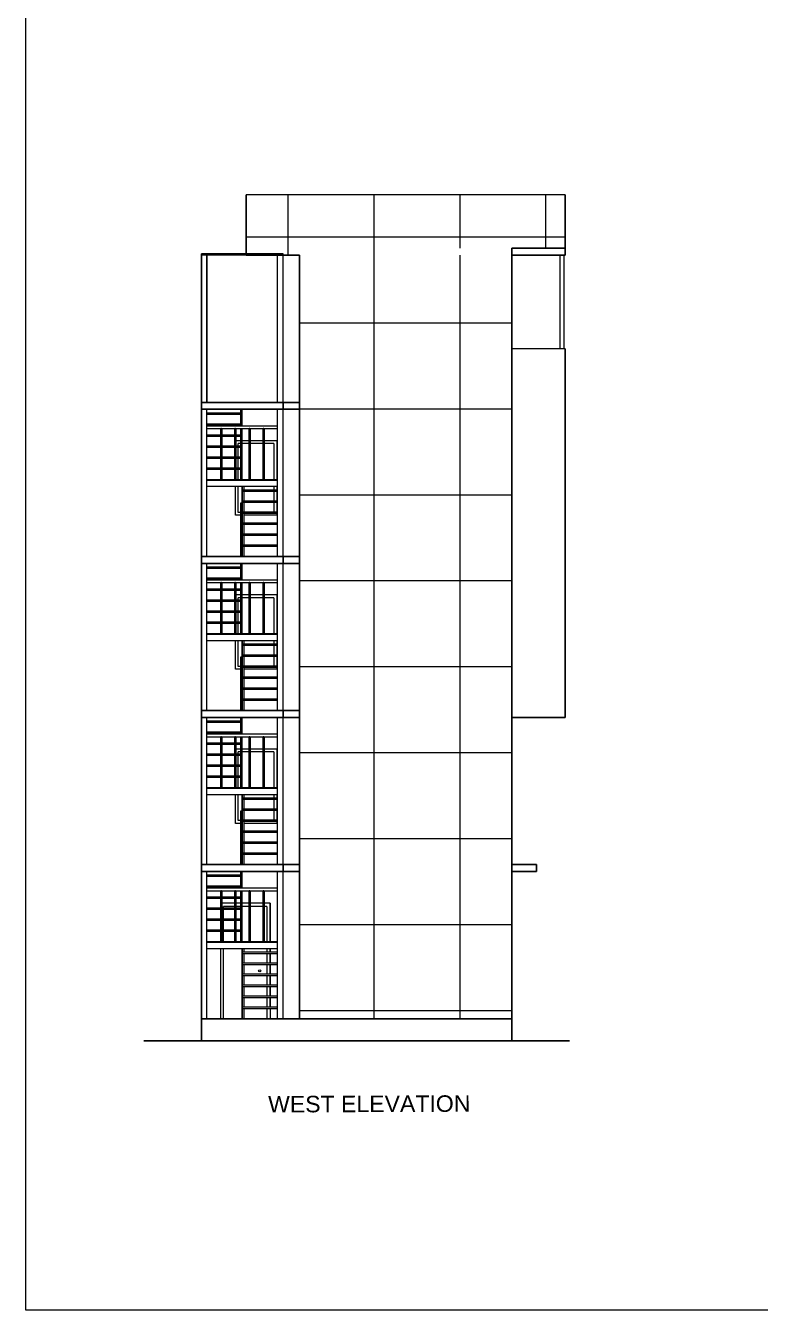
# Model space of a CAD drawing. Header units: inches. Extents: x 151827 to 158466, y -33102 to -26532.
# Drawn here: x 155381 to 155915, y -28687 to -27753 of the extents above; entities that cross this region are included whole.
import ezdxf

# ---------------------------------------------------------------- set-up
doc = ezdxf.new("R2010")
doc.units = ezdxf.units.IN
doc.header["$LTSCALE"] = 5
doc.header["$MEASUREMENT"] = 0
for name, color, linetype, lineweight in [('A-WALL', 7, 'Continuous', 9), ('DOOR', 62, 'Continuous', 0), ('ele1', 21, 'Continuous', 20), ('Railing', 43, 'Continuous', 18), ('win', 5, 'Continuous', 18)]:
    doc.layers.add(name, color=color, linetype=linetype, lineweight=lineweight)
doc.layers.add('column', color=4, linetype='Continuous')
doc.layers.add('WALL', color=7, linetype='Continuous')
doc.styles.add('DIMTEXT', font='arial.ttf', dxfattribs={"height": 8})

msp = doc.modelspace()

# ---------------------------------------------------------------- hatches: boundary and pattern name
at = {"layer": 'A-WALL', "ltscale": 5}
h = msp.add_hatch(dxfattribs=at)
h.set_pattern_fill('ANSI37', color=256, scale=500, angle=45)
h.set_pattern_definition([(90, (-19053.13, -281.74), (-62.5, 0), []), (180, (-19053.13, -281.74), (-4e-15, -62.5), [])])
h.paths.add_polyline_path([(155734.5, -27988.11), (155734.5, -27920.11), (155684.97, -27920.11), (155684.97, -27915.11), (155773.5, -27915.11), (155773.5, -27876.11), (155664.5, -27876.11), (155541.22, -27876.11), (155541.22, -27919.11), (155568.22, -27919.11), (155580.22, -27920.11), (155580.22, -27988.11), (155580.22, -28475.11), (155734.5, -28475.11)])

# ---------------------------------------------------------------- linework, layer by layer
for p, q in [((155568.22, -27919.11, -72.71), (155508.84, -27919.11, -72.71)), ((155541.22, -27920.11, -72.71), (155508.84, -27920.11, -72.71)), ((155564.22, -28027.11, -72.71), (155564.22, -27920.11, -72.71)), ((155568.22, -28027.11, -72.71), (155568.22, -27919.11, -72.71)), ((155769.75, -27988.11, -72.71), (155769.75, -27920.11, -72.71)), ((155772.75, -27988.11, -72.71), (155772.75, -27920.11, -72.71)), ((155512.84, -28139.11, -72.71), (155512.84, -28032.11, -72.71)), ((155537.53, -28044.11, -72.71), (155537.53, -28032.11, -72.71)), ((155538.53, -28044.11, -72.71), (155538.53, -28032.11, -72.71)), ((155564.22, -28139.11, -72.71), (155564.22, -28032.11, -72.71)), ((155568.22, -28139.11, -72.71), (155568.22, -28032.11, -72.71)), ((155512.84, -28034.61, -72.71), (155537.53, -28034.61, -72.71)), ((155512.84, -28035.61, -72.71), (155537.53, -28035.61, -72.71)), ((155512.84, -28042.61, -72.71), (155537.53, -28042.61, -72.71)), ((155512.84, -28043.61, -72.71), (155537.53, -28043.61, -72.71)), ((155512.84, -28044.11, -72.71), (155564.22, -28044.11, -72.71)), ((155512.84, -28046.11, -72.71), (155564.22, -28046.11, -72.71)), ((155512.84, -28050.61, -72.71), (155522.61, -28050.61, -72.71)), ((155512.84, -28051.61, -72.71), (155522.61, -28051.61, -72.71)), ((155522.61, -28046.11, -72.71), (155522.61, -28083.11, -72.71)), ((155523.61, -28046.11, -72.71), (155523.61, -28083.11, -72.71)), ((155523.61, -28050.61, -72.71), (155532.89, -28050.61, -72.71)), ((155523.61, -28051.61, -72.71), (155532.89, -28051.61, -72.71)), ((155532.89, -28046.11, -72.71), (155532.89, -28083.11, -72.71)), ((155533.89, -28046.11, -72.71), (155533.89, -28083.11, -72.71)), ((155533.89, -28050.61, -72.71), (155537.53, -28050.61, -72.71)), ((155533.89, -28051.61, -72.71), (155537.53, -28051.61, -72.71)), ((155537.53, -28083.11, -72.71), (155537.53, -28046.11, -72.71)), ((155538.53, -28083.11, -72.71), (155538.53, -28046.11, -72.71)), ((155543.17, -28046.11, -72.71), (155543.17, -28083.11, -72.71)), ((155544.17, -28046.11, -72.71), (155544.17, -28083.11, -72.71)), ((155553.44, -28046.11, -72.71), (155553.44, -28083.11, -72.71)), ((155554.44, -28046.11, -72.71), (155554.44, -28083.11, -72.71)), ((155512.84, -28058.61, -72.71), (155522.61, -28058.61, -72.71)), ((155512.84, -28059.61, -72.71), (155522.61, -28059.61, -72.71)), ((155523.61, -28058.61, -72.71), (155532.89, -28058.61, -72.71)), ((155523.61, -28059.61, -72.71), (155532.89, -28059.61, -72.71)), ((155533.89, -28058.61, -72.71), (155537.53, -28058.61, -72.71)), ((155533.89, -28059.61, -72.71), (155537.53, -28059.61, -72.71)), ((155512.84, -28066.61, -72.71), (155522.61, -28066.61, -72.71)), ((155512.84, -28067.61, -72.71), (155522.61, -28067.61, -72.71)), ((155523.61, -28066.61, -72.71), (155532.89, -28066.61, -72.71)), ((155523.61, -28067.61, -72.71), (155532.89, -28067.61, -72.71)), ((155533.89, -28066.61, -72.71), (155537.53, -28066.61, -72.71)), ((155533.89, -28067.61, -72.71), (155537.53, -28067.61, -72.71)), ((155512.84, -28074.61, -72.71), (155522.61, -28074.61, -72.71)), ((155512.84, -28075.61, -72.71), (155522.61, -28075.61, -72.71)), ((155523.61, -28074.61, -72.71), (155532.89, -28074.61, -72.71)), ((155523.61, -28075.61, -72.71), (155532.89, -28075.61, -72.71)), ((155533.89, -28074.61, -72.71), (155537.53, -28074.61, -72.71)), ((155533.89, -28075.61, -72.71), (155537.53, -28075.61, -72.71)), ((155512.84, -28083.11, -72.71), (155538.53, -28083.11, -72.71)), ((155512.84, -28083.61, -72.71), (155538.53, -28083.61, -72.71)), ((155512.84, -28088.11, -72.71), (155538.53, -28088.11, -72.71)), ((155538.53, -28083.11, -72.71), (155564.22, -28083.11, -72.71)), ((155538.53, -28083.61, -72.71), (155564.22, -28083.61, -72.71)), ((155538.53, -28088.11, -72.71), (155538.53, -28139.11, -72.71)), ((155538.53, -28139.11, -72.71), (155538.53, -28088.11, -72.71)), ((155538.53, -28088.11, -72.71), (155564.22, -28088.11, -72.71)), ((155539.53, -28088.11, -72.71), (155539.53, -28090.61, -72.71)), ((155538.53, -28090.61, -72.71), (155564.22, -28090.61, -72.71)), ((155538.53, -28091.61, -72.71), (155564.22, -28091.61, -72.71)), ((155538.53, -28098.61, -72.71), (155564.22, -28098.61, -72.71)), ((155539.53, -28091.61, -72.71), (155539.53, -28098.61, -72.71)), ((155539.53, -28091.61, -72.71), (155539.53, -28098.61, -72.71)), ((155537.53, -28139.11, -72.71), (155537.53, -28100.11, -72.71)), ((155537.53, -28100.11, -72.71), (155538.53, -28100.11, -72.71)), ((155538.53, -28099.61, -72.71), (155564.22, -28099.61, -72.71)), ((155538.53, -28106.61, -72.71), (155564.22, -28106.61, -72.71)), ((155538.53, -28107.61, -72.71), (155564.22, -28107.61, -72.71)), ((155539.53, -28099.61, -72.71), (155539.53, -28106.61, -72.71)), ((155539.53, -28099.61, -72.71), (155539.53, -28106.61, -72.71)), ((155539.53, -28107.61, -72.71), (155539.53, -28114.61, -72.71)), ((155539.53, -28107.61, -72.71), (155539.53, -28114.61, -72.71)), ((155538.53, -28114.61, -72.71), (155564.22, -28114.61, -72.71)), ((155538.53, -28115.61, -72.71), (155564.22, -28115.61, -72.71)), ((155539.53, -28115.61, -72.71), (155539.53, -28122.61, -72.71)), ((155539.53, -28115.61, -72.71), (155539.53, -28122.61, -72.71)), ((155538.53, -28122.61, -72.71), (155564.22, -28122.61, -72.71)), ((155538.53, -28123.61, -72.71), (155564.22, -28123.61, -72.71)), ((155539.53, -28123.61, -72.71), (155539.53, -28130.61, -72.71)), ((155539.53, -28123.61, -72.71), (155539.53, -28130.61, -72.71)), ((155538.53, -28130.61, -72.71), (155564.22, -28130.61, -72.71)), ((155538.53, -28131.61, -72.71), (155564.22, -28131.61, -72.71)), ((155539.53, -28131.61, -72.71), (155539.53, -28139.11, -72.71)), ((155539.53, -28131.61, -72.71), (155539.53, -28139.11, -72.71)), ((155512.84, -28251.11, -72.71), (155512.84, -28144.11, -72.71)), ((155537.53, -28156.11, -72.71), (155537.53, -28144.11, -72.71)), ((155538.53, -28156.11, -72.71), (155538.53, -28144.11, -72.71)), ((155564.22, -28251.11, -72.71), (155564.22, -28144.11, -72.71)), ((155568.22, -28251.11, -72.71), (155568.22, -28144.11, -72.71)), ((155512.84, -28146.61, -72.71), (155537.53, -28146.61, -72.71)), ((155512.84, -28147.61, -72.71), (155537.53, -28147.61, -72.71)), ((155512.84, -28154.61, -72.71), (155537.53, -28154.61, -72.71)), ((155512.84, -28155.61, -72.71), (155537.53, -28155.61, -72.71)), ((155512.84, -28156.11, -72.71), (155564.22, -28156.11, -72.71)), ((155512.84, -28158.11, -72.71), (155564.22, -28158.11, -72.71)), ((155512.84, -28162.61, -72.71), (155522.61, -28162.61, -72.71)), ((155512.84, -28163.61, -72.71), (155522.61, -28163.61, -72.71)), ((155522.61, -28158.11, -72.71), (155522.61, -28195.11, -72.71)), ((155523.61, -28158.11, -72.71), (155523.61, -28195.11, -72.71)), ((155523.61, -28162.61, -72.71), (155532.89, -28162.61, -72.71)), ((155523.61, -28163.61, -72.71), (155532.89, -28163.61, -72.71)), ((155532.89, -28158.11, -72.71), (155532.89, -28195.11, -72.71)), ((155533.89, -28158.11, -72.71), (155533.89, -28195.11, -72.71)), ((155533.89, -28162.61, -72.71), (155537.53, -28162.61, -72.71)), ((155533.89, -28163.61, -72.71), (155537.53, -28163.61, -72.71)), ((155537.53, -28195.11, -72.71), (155537.53, -28158.11, -72.71)), ((155538.53, -28195.11, -72.71), (155538.53, -28158.11, -72.71)), ((155543.17, -28158.11, -72.71), (155543.17, -28195.11, -72.71)), ((155544.17, -28158.11, -72.71), (155544.17, -28195.11, -72.71)), ((155553.44, -28158.11, -72.71), (155553.44, -28195.11, -72.71)), ((155554.44, -28158.11, -72.71), (155554.44, -28195.11, -72.71)), ((155512.84, -28170.61, -72.71), (155522.61, -28170.61, -72.71)), ((155512.84, -28171.61, -72.71), (155522.61, -28171.61, -72.71)), ((155523.61, -28170.61, -72.71), (155532.89, -28170.61, -72.71)), ((155523.61, -28171.61, -72.71), (155532.89, -28171.61, -72.71)), ((155533.89, -28170.61, -72.71), (155537.53, -28170.61, -72.71)), ((155533.89, -28171.61, -72.71), (155537.53, -28171.61, -72.71)), ((155512.84, -28178.61, -72.71), (155522.61, -28178.61, -72.71)), ((155512.84, -28179.61, -72.71), (155522.61, -28179.61, -72.71)), ((155523.61, -28178.61, -72.71), (155532.89, -28178.61, -72.71)), ((155523.61, -28179.61, -72.71), (155532.89, -28179.61, -72.71)), ((155533.89, -28178.61, -72.71), (155537.53, -28178.61, -72.71)), ((155533.89, -28179.61, -72.71), (155537.53, -28179.61, -72.71)), ((155512.84, -28186.61, -72.71), (155522.61, -28186.61, -72.71)), ((155512.84, -28187.61, -72.71), (155522.61, -28187.61, -72.71)), ((155523.61, -28186.61, -72.71), (155532.89, -28186.61, -72.71)), ((155523.61, -28187.61, -72.71), (155532.89, -28187.61, -72.71)), ((155533.89, -28186.61, -72.71), (155537.53, -28186.61, -72.71)), ((155533.89, -28187.61, -72.71), (155537.53, -28187.61, -72.71)), ((155512.84, -28195.11, -72.71), (155538.53, -28195.11, -72.71)), ((155512.84, -28195.61, -72.71), (155538.53, -28195.61, -72.71)), ((155512.84, -28200.11, -72.71), (155538.53, -28200.11, -72.71)), ((155538.53, -28195.11, -72.71), (155564.22, -28195.11, -72.71)), ((155538.53, -28195.61, -72.71), (155564.22, -28195.61, -72.71)), ((155538.53, -28200.11, -72.71), (155538.53, -28251.11, -72.71)), ((155538.53, -28251.11, -72.71), (155538.53, -28200.11, -72.71)), ((155538.53, -28200.11, -72.71), (155564.22, -28200.11, -72.71)), ((155539.53, -28200.11, -72.71), (155539.53, -28202.61, -72.71)), ((155538.53, -28202.61, -72.71), (155564.22, -28202.61, -72.71)), ((155538.53, -28203.61, -72.71), (155564.22, -28203.61, -72.71)), ((155538.53, -28210.61, -72.71), (155564.22, -28210.61, -72.71)), ((155539.53, -28203.61, -72.71), (155539.53, -28210.61, -72.71)), ((155539.53, -28203.61, -72.71), (155539.53, -28210.61, -72.71)), ((155537.53, -28251.11, -72.71), (155537.53, -28212.11, -72.71)), ((155537.53, -28212.11, -72.71), (155538.53, -28212.11, -72.71)), ((155538.53, -28211.61, -72.71), (155564.22, -28211.61, -72.71)), ((155538.53, -28218.61, -72.71), (155564.22, -28218.61, -72.71)), ((155538.53, -28219.61, -72.71), (155564.22, -28219.61, -72.71)), ((155539.53, -28211.61, -72.71), (155539.53, -28218.61, -72.71)), ((155539.53, -28211.61, -72.71), (155539.53, -28218.61, -72.71)), ((155539.53, -28219.61, -72.71), (155539.53, -28226.61, -72.71)), ((155539.53, -28219.61, -72.71), (155539.53, -28226.61, -72.71)), ((155538.53, -28226.61, -72.71), (155564.22, -28226.61, -72.71)), ((155538.53, -28227.61, -72.71), (155564.22, -28227.61, -72.71)), ((155539.53, -28227.61, -72.71), (155539.53, -28234.61, -72.71)), ((155539.53, -28227.61, -72.71), (155539.53, -28234.61, -72.71)), ((155538.53, -28234.61, -72.71), (155564.22, -28234.61, -72.71)), ((155538.53, -28235.61, -72.71), (155564.22, -28235.61, -72.71)), ((155539.53, -28235.61, -72.71), (155539.53, -28242.61, -72.71)), ((155539.53, -28235.61, -72.71), (155539.53, -28242.61, -72.71)), ((155538.53, -28242.61, -72.71), (155564.22, -28242.61, -72.71)), ((155538.53, -28243.61, -72.71), (155564.22, -28243.61, -72.71)), ((155539.53, -28243.61, -72.71), (155539.53, -28251.11, -72.71)), ((155539.53, -28243.61, -72.71), (155539.53, -28251.11, -72.71)), ((155512.84, -28363.11, -72.71), (155512.84, -28256.11, -72.71)), ((155537.53, -28268.11, -72.71), (155537.53, -28256.11, -72.71)), ((155538.53, -28268.11, -72.71), (155538.53, -28256.11, -72.71)), ((155564.22, -28363.11, -72.71), (155564.22, -28256.11, -72.71)), ((155568.22, -28363.11, -72.71), (155568.22, -28256.11, -72.71)), ((155512.84, -28258.61, -72.71), (155537.53, -28258.61, -72.71)), ((155512.84, -28259.61, -72.71), (155537.53, -28259.61, -72.71)), ((155512.84, -28266.61, -72.71), (155537.53, -28266.61, -72.71)), ((155512.84, -28267.61, -72.71), (155537.53, -28267.61, -72.71)), ((155512.84, -28268.11, -72.71), (155564.22, -28268.11, -72.71)), ((155512.84, -28270.11, -72.71), (155564.22, -28270.11, -72.71)), ((155512.84, -28274.61, -72.71), (155522.61, -28274.61, -72.71)), ((155512.84, -28275.61, -72.71), (155522.61, -28275.61, -72.71)), ((155522.61, -28270.11, -72.71), (155522.61, -28307.11, -72.71)), ((155523.61, -28270.11, -72.71), (155523.61, -28307.11, -72.71)), ((155523.61, -28274.61, -72.71), (155532.89, -28274.61, -72.71)), ((155523.61, -28275.61, -72.71), (155532.89, -28275.61, -72.71)), ((155532.89, -28270.11, -72.71), (155532.89, -28307.11, -72.71)), ((155533.89, -28270.11, -72.71), (155533.89, -28307.11, -72.71)), ((155533.89, -28274.61, -72.71), (155537.53, -28274.61, -72.71)), ((155533.89, -28275.61, -72.71), (155537.53, -28275.61, -72.71)), ((155537.53, -28307.11, -72.71), (155537.53, -28270.11, -72.71)), ((155538.53, -28307.11, -72.71), (155538.53, -28270.11, -72.71)), ((155543.17, -28270.11, -72.71), (155543.17, -28307.11, -72.71)), ((155544.17, -28270.11, -72.71), (155544.17, -28307.11, -72.71)), ((155553.44, -28270.11, -72.71), (155553.44, -28307.11, -72.71)), ((155554.44, -28270.11, -72.71), (155554.44, -28307.11, -72.71)), ((155512.84, -28282.61, -72.71), (155522.61, -28282.61, -72.71)), ((155512.84, -28283.61, -72.71), (155522.61, -28283.61, -72.71)), ((155523.61, -28282.61, -72.71), (155532.89, -28282.61, -72.71)), ((155523.61, -28283.61, -72.71), (155532.89, -28283.61, -72.71)), ((155533.89, -28282.61, -72.71), (155537.53, -28282.61, -72.71)), ((155533.89, -28283.61, -72.71), (155537.53, -28283.61, -72.71)), ((155512.84, -28290.61, -72.71), (155522.61, -28290.61, -72.71)), ((155512.84, -28291.61, -72.71), (155522.61, -28291.61, -72.71)), ((155523.61, -28290.61, -72.71), (155532.89, -28290.61, -72.71)), ((155523.61, -28291.61, -72.71), (155532.89, -28291.61, -72.71)), ((155533.89, -28290.61, -72.71), (155537.53, -28290.61, -72.71)), ((155533.89, -28291.61, -72.71), (155537.53, -28291.61, -72.71)), ((155512.84, -28298.61, -72.71), (155522.61, -28298.61, -72.71)), ((155512.84, -28299.61, -72.71), (155522.61, -28299.61, -72.71)), ((155523.61, -28298.61, -72.71), (155532.89, -28298.61, -72.71)), ((155523.61, -28299.61, -72.71), (155532.89, -28299.61, -72.71)), ((155533.89, -28298.61, -72.71), (155537.53, -28298.61, -72.71)), ((155533.89, -28299.61, -72.71), (155537.53, -28299.61, -72.71)), ((155512.84, -28307.11, -72.71), (155538.53, -28307.11, -72.71)), ((155512.84, -28307.61, -72.71), (155538.53, -28307.61, -72.71)), ((155512.84, -28312.11, -72.71), (155538.53, -28312.11, -72.71)), ((155538.53, -28307.11, -72.71), (155564.22, -28307.11, -72.71)), ((155538.53, -28307.61, -72.71), (155564.22, -28307.61, -72.71)), ((155538.53, -28312.11, -72.71), (155538.53, -28363.11, -72.71)), ((155538.53, -28363.11, -72.71), (155538.53, -28312.11, -72.71)), ((155538.53, -28312.11, -72.71), (155564.22, -28312.11, -72.71)), ((155539.53, -28312.11, -72.71), (155539.53, -28314.61, -72.71)), ((155539.53, -28312.11, -72.71), (155539.53, -28314.61, -72.71)), ((155538.53, -28314.61, -72.71), (155564.22, -28314.61, -72.71)), ((155538.53, -28315.61, -72.71), (155564.22, -28315.61, -72.71)), ((155538.53, -28322.61, -72.71), (155564.22, -28322.61, -72.71)), ((155539.53, -28315.61, -72.71), (155539.53, -28322.61, -72.71)), ((155539.53, -28315.61, -72.71), (155539.53, -28322.61, -72.71)), ((155537.53, -28363.11, -72.71), (155537.53, -28324.11, -72.71)), ((155537.53, -28324.11, -72.71), (155538.53, -28324.11, -72.71)), ((155538.53, -28323.61, -72.71), (155564.22, -28323.61, -72.71)), ((155538.53, -28330.61, -72.71), (155564.22, -28330.61, -72.71)), ((155538.53, -28331.61, -72.71), (155564.22, -28331.61, -72.71)), ((155539.53, -28323.61, -72.71), (155539.53, -28330.61, -72.71)), ((155539.53, -28323.61, -72.71), (155539.53, -28330.61, -72.71)), ((155539.53, -28331.61, -72.71), (155539.53, -28338.61, -72.71)), ((155539.53, -28331.61, -72.71), (155539.53, -28338.61, -72.71)), ((155538.53, -28338.61, -72.71), (155564.22, -28338.61, -72.71)), ((155538.53, -28339.61, -72.71), (155564.22, -28339.61, -72.71)), ((155539.53, -28339.61, -72.71), (155539.53, -28346.61, -72.71)), ((155539.53, -28339.61, -72.71), (155539.53, -28346.61, -72.71)), ((155538.53, -28346.61, -72.71), (155564.22, -28346.61, -72.71)), ((155538.53, -28347.61, -72.71), (155564.22, -28347.61, -72.71)), ((155539.53, -28347.61, -72.71), (155539.53, -28354.61, -72.71)), ((155539.53, -28347.61, -72.71), (155539.53, -28354.61, -72.71)), ((155538.53, -28354.61, -72.71), (155564.22, -28354.61, -72.71)), ((155538.53, -28355.61, -72.71), (155564.22, -28355.61, -72.71)), ((155539.53, -28355.61, -72.71), (155539.53, -28363.11, -72.71)), ((155539.53, -28355.61, -72.71), (155539.53, -28363.11, -72.71)), ((155508.84, -28475.11, -72.71), (155508.84, -28368.11, -72.71)), ((155512.84, -28475.11, -72.71), (155512.84, -28368.11, -72.71)), ((155537.53, -28380.11, -72.71), (155537.53, -28368.11, -72.71)), ((155538.53, -28380.11, -72.71), (155538.53, -28368.11, -72.71)), ((155564.22, -28475.11, -72.71), (155564.22, -28368.11, -72.71)), ((155568.22, -28475.11, -72.71), (155568.22, -28368.11, -72.71)), ((155512.84, -28370.61, -72.71), (155537.53, -28370.61, -72.71)), ((155512.84, -28371.61, -72.71), (155537.53, -28371.61, -72.71)), ((155512.84, -28378.61, -72.71), (155537.53, -28378.61, -72.71)), ((155512.84, -28379.61, -72.71), (155537.53, -28379.61, -72.71)), ((155512.84, -28380.11, -72.71), (155564.22, -28380.11, -72.71)), ((155512.84, -28382.11, -72.71), (155564.22, -28382.11, -72.71)), ((155512.84, -28386.61, -72.71), (155522.61, -28386.61, -72.71)), ((155512.84, -28387.61, -72.71), (155522.61, -28387.61, -72.71)), ((155522.61, -28382.11, -72.71), (155522.61, -28419.11, -72.71)), ((155523.61, -28382.11, -72.71), (155523.61, -28419.11, -72.71)), ((155523.61, -28386.61, -72.71), (155532.89, -28386.61, -72.71)), ((155523.61, -28387.61, -72.71), (155532.89, -28387.61, -72.71)), ((155532.89, -28382.11, -72.71), (155532.89, -28419.11, -72.71)), ((155533.89, -28382.11, -72.71), (155533.89, -28419.11, -72.71)), ((155533.89, -28386.61, -72.71), (155537.53, -28386.61, -72.71)), ((155533.89, -28387.61, -72.71), (155537.53, -28387.61, -72.71)), ((155537.53, -28419.11, -72.71), (155537.53, -28382.11, -72.71)), ((155538.53, -28419.11, -72.71), (155538.53, -28382.11, -72.71)), ((155543.17, -28382.11, -72.71), (155543.17, -28419.11, -72.71)), ((155544.17, -28382.11, -72.71), (155544.17, -28419.11, -72.71)), ((155553.44, -28382.11, -72.71), (155553.44, -28419.11, -72.71)), ((155554.44, -28382.11, -72.71), (155554.44, -28419.11, -72.71)), ((155512.84, -28394.61, -72.71), (155522.61, -28394.61, -72.71)), ((155512.84, -28395.61, -72.71), (155522.61, -28395.61, -72.71)), ((155523.61, -28394.61, -72.71), (155532.89, -28394.61, -72.71)), ((155523.61, -28395.61, -72.71), (155532.89, -28395.61, -72.71)), ((155533.89, -28394.61, -72.71), (155537.53, -28394.61, -72.71)), ((155533.89, -28395.61, -72.71), (155537.53, -28395.61, -72.71)), ((155512.84, -28402.61, -72.71), (155522.61, -28402.61, -72.71)), ((155512.84, -28403.61, -72.71), (155522.61, -28403.61, -72.71)), ((155523.61, -28402.61, -72.71), (155532.89, -28402.61, -72.71)), ((155523.61, -28403.61, -72.71), (155532.89, -28403.61, -72.71)), ((155533.89, -28402.61, -72.71), (155537.53, -28402.61, -72.71)), ((155533.89, -28403.61, -72.71), (155537.53, -28403.61, -72.71)), ((155512.84, -28410.61, -72.71), (155522.61, -28410.61, -72.71)), ((155512.84, -28411.61, -72.71), (155522.61, -28411.61, -72.71)), ((155523.61, -28410.61, -72.71), (155532.89, -28410.61, -72.71)), ((155523.61, -28411.61, -72.71), (155532.89, -28411.61, -72.71)), ((155533.89, -28410.61, -72.71), (155537.53, -28410.61, -72.71)), ((155533.89, -28411.61, -72.71), (155537.53, -28411.61, -72.71)), ((155512.84, -28419.11, -72.71), (155538.53, -28419.11, -72.71)), ((155512.84, -28419.61, -72.71), (155538.53, -28419.61, -72.71)), ((155512.84, -28424.11, -72.71), (155538.53, -28424.11, -72.71)), ((155538.53, -28419.11, -72.71), (155564.22, -28419.11, -72.71)), ((155538.53, -28419.61, -72.71), (155564.22, -28419.61, -72.71)), ((155538.53, -28424.11, -72.71), (155538.53, -28475.11, -72.71)), ((155538.53, -28475.11, -72.71), (155538.53, -28424.11, -72.71)), ((155538.53, -28424.11, -72.71), (155564.22, -28424.11, -72.71)), ((155539.53, -28424.11, -72.71), (155539.53, -28426.61, -72.71)), ((155538.53, -28426.61, -72.71), (155564.22, -28426.61, -72.71)), ((155538.53, -28427.61, -72.71), (155564.22, -28427.61, -72.71)), ((155538.53, -28434.61, -72.71), (155564.22, -28434.61, -72.71)), ((155539.53, -28427.61, -72.71), (155539.53, -28434.61, -72.71)), ((155539.53, -28427.61, -72.71), (155539.53, -28434.61, -72.71)), ((155538.53, -28435.61, -72.71), (155564.22, -28435.61, -72.71)), ((155538.53, -28442.61, -72.71), (155564.22, -28442.61, -72.71)), ((155538.53, -28443.61, -72.71), (155564.22, -28443.61, -72.71)), ((155539.53, -28435.61, -72.71), (155539.53, -28442.61, -72.71)), ((155539.53, -28435.61, -72.71), (155539.53, -28442.61, -72.71)), ((155539.53, -28443.61, -72.71), (155539.53, -28450.61, -72.71)), ((155539.53, -28443.61, -72.71), (155539.53, -28450.61, -72.71)), ((155538.53, -28450.61, -72.71), (155564.22, -28450.61, -72.71)), ((155538.53, -28451.61, -72.71), (155564.22, -28451.61, -72.71)), ((155539.53, -28451.61, -72.71), (155539.53, -28458.61, -72.71)), ((155539.53, -28451.61, -72.71), (155539.53, -28458.61, -72.71)), ((155538.53, -28458.61, -72.71), (155564.22, -28458.61, -72.71)), ((155538.53, -28459.61, -72.71), (155564.22, -28459.61, -72.71)), ((155539.53, -28459.61, -72.71), (155539.53, -28466.61, -72.71)), ((155539.53, -28459.61, -72.71), (155539.53, -28466.61, -72.71)), ((155538.53, -28466.61, -72.71), (155564.22, -28466.61, -72.71)), ((155538.53, -28467.61, -72.71), (155564.22, -28467.61, -72.71)), ((155539.53, -28467.61, -72.71), (155539.53, -28475.11, -72.71)), ((155539.53, -28467.61, -72.71), (155539.53, -28475.11, -72.71))]:
    msp.add_line(p, q, dxfattribs=at)
msp.add_circle((155551.19, -28440.36, -72.71), 0.766, dxfattribs=at)
at = {"layer": 'A-WALL'}
for p in [(155523.11, -28046.11, -72.71), (155533.39, -28046.11, -72.71), (155543.67, -28046.11, -72.71), (155553.94, -28046.11, -72.71), (155523.11, -28158.11, -72.71), (155533.39, -28158.11, -72.71), (155543.67, -28158.11, -72.71), (155553.94, -28158.11, -72.71), (155523.11, -28270.11, -72.71), (155533.39, -28270.11, -72.71), (155543.67, -28270.11, -72.71), (155553.94, -28270.11, -72.71), (155523.11, -28382.11, -72.71), (155533.39, -28382.11, -72.71), (155543.67, -28382.11, -72.71), (155553.94, -28382.11, -72.71)]:
    msp.add_point(p, dxfattribs=at)
at = {"layer": 'DOOR', "lineweight": 13}
for p, q in [((155532.89, -28391.11, -72.71), (155523.61, -28391.11, -72.71)), ((155524.84, -28419.11, -72.71), (155524.84, -28393.61, -72.71)), ((155532.89, -28393.61, -72.71), (155524.84, -28393.61, -72.71)), ((155537.53, -28391.11, -72.71), (155533.89, -28391.11, -72.71)), ((155537.53, -28393.61, -72.71), (155533.89, -28393.61, -72.71)), ((155543.17, -28391.11, -72.71), (155538.53, -28391.11, -72.71)), ((155543.17, -28393.61, -72.71), (155538.53, -28393.61, -72.71)), ((155553.44, -28391.11, -72.71), (155544.17, -28391.11, -72.71)), ((155553.44, -28393.61, -72.71), (155544.17, -28393.61, -72.71)), ((155558.84, -28391.11, -72.71), (155554.44, -28391.11, -72.71)), ((155556.34, -28393.61, -72.71), (155554.44, -28393.61, -72.71)), ((155556.34, -28393.61, -72.71), (155556.34, -28419.11, -72.71)), ((155558.84, -28419.11, -72.71), (155558.84, -28391.11, -72.71)), ((155558.84, -28391.11, -72.71), (155558.84, -28419.11, -72.71)), ((155522.84, -28475.11, -72.71), (155522.84, -28424.11, -72.71)), ((155524.84, -28475.11, -72.71), (155524.84, -28424.11, -72.71)), ((155556.34, -28424.11, -72.71), (155556.34, -28426.61, -72.71)), ((155558.84, -28426.61, -72.71), (155558.84, -28424.11, -72.71)), ((155558.84, -28424.11, -72.71), (155558.84, -28426.61, -72.71)), ((155556.34, -28427.61, -72.71), (155556.34, -28434.61, -72.71)), ((155558.84, -28434.61, -72.71), (155558.84, -28427.61, -72.71)), ((155558.84, -28427.61, -72.71), (155558.84, -28434.61, -72.71)), ((155556.34, -28435.61, -72.71), (155556.34, -28442.61, -72.71)), ((155556.34, -28443.61, -72.71), (155556.34, -28450.61, -72.71)), ((155558.84, -28442.61, -72.71), (155558.84, -28435.61, -72.71)), ((155558.84, -28435.61, -72.71), (155558.84, -28442.61, -72.71)), ((155558.84, -28450.61, -72.71), (155558.84, -28443.61, -72.71)), ((155558.84, -28443.61, -72.71), (155558.84, -28450.61, -72.71)), ((155556.34, -28451.61, -72.71), (155556.34, -28458.61, -72.71)), ((155558.84, -28458.61, -72.71), (155558.84, -28451.61, -72.71)), ((155558.84, -28451.61, -72.71), (155558.84, -28458.61, -72.71)), ((155556.34, -28459.61, -72.71), (155556.34, -28466.61, -72.71)), ((155558.84, -28466.61, -72.71), (155558.84, -28459.61, -72.71)), ((155558.84, -28459.61, -72.71), (155558.84, -28466.61, -72.71)), ((155556.34, -28467.61, -72.71), (155556.34, -28475.11, -72.71)), ((155558.84, -28468.18, -72.71), (155558.84, -28467.61, -72.71)), ((155558.84, -28467.61, -72.71), (155558.84, -28475.11, -72.71))]:
    msp.add_line(p, q, dxfattribs=at)
at = {"layer": 'ele1', "elevation": -72.71}
msp.add_lwpolyline([(155380.93, -26531.78), (158465.9, -26531.78), (158465.9, -28687.11), (155380.93, -28687.11)], close=True, dxfattribs=at)
msp.add_lwpolyline([(155380.93, -26531.78), (158465.9, -26531.78), (158465.9, -28687.11), (155380.93, -28687.11)], close=True, dxfattribs=at)
at = {"layer": 'Railing', "color": 30}
for p, q in [((155664.5, -27876.11, -72.71), (155541.22, -27876.11, -72.71)), ((155773.5, -27876.11, -72.71), (155664.5, -27876.11, -72.71)), ((155773.5, -27988.11, -72.71), (155734.5, -27988.11, -72.71))]:
    msp.add_line(p, q, dxfattribs=at)
at = {"layer": 'WALL', "color": 2, "linetype": 'ByBlock', "ltscale": 5}
for p, q in [((155541.22, -27919.11, -72.71), (155541.22, -27876.11, -72.71)), ((155773.5, -27915.11, -72.71), (155773.5, -27876.11, -72.71)), ((155508.84, -28027.11, -72.71), (155508.84, -27919.11, -72.71)), ((155512.84, -28027.11, -72.71), (155512.84, -27920.11, -72.71)), ((155580.22, -27920.11, -72.71), (155541.22, -27920.11, -72.71)), ((155580.22, -27988.11, -72.71), (155580.22, -27920.11, -72.71)), ((155773.5, -27915.11, -72.71), (155734.5, -27915.11, -72.71)), ((155734.5, -27915.11, -72.71), (155734.5, -27920.11, -72.71)), ((155734.5, -27920.11, -72.71), (155734.5, -27988.11, -72.71)), ((155773.5, -27920.11, -72.71), (155734.5, -27920.11, -72.71)), ((155773.5, -27920.11, -72.71), (155773.5, -27915.11, -72.71)), ((155580.22, -28475.11, -72.71), (155580.22, -27988.11, -72.71)), ((155734.5, -27988.11, -72.71), (155734.5, -28491.11, -72.71)), ((155773.5, -28251.11, -72.71), (155773.5, -27988.11, -72.71)), ((155580.22, -28027.11, -72.71), (155508.84, -28027.11, -72.71)), ((155508.84, -28032.11, -72.71), (155508.84, -28027.11, -72.71)), ((155508.84, -28032.11, -72.71), (155508.84, -28139.11, -72.71)), ((155580.22, -28032.11, -72.71), (155508.84, -28032.11, -72.71)), ((155568.22, -28027.11, -72.71), (155568.22, -28032.11, -72.71)), ((155508.84, -28139.11, -72.71), (155580.22, -28139.11, -72.71)), ((155508.84, -28144.11, -72.71), (155508.84, -28139.11, -72.71)), ((155508.84, -28144.11, -72.71), (155508.84, -28251.11, -72.71)), ((155580.22, -28144.11, -72.71), (155508.84, -28144.11, -72.71)), ((155568.22, -28139.11, -72.71), (155568.22, -28144.11, -72.71)), ((155508.84, -28251.11, -72.71), (155580.22, -28251.11, -72.71)), ((155508.84, -28256.11, -72.71), (155508.84, -28251.11, -72.71)), ((155508.84, -28256.11, -72.71), (155508.84, -28491.11, -72.71)), ((155580.22, -28256.11, -72.71), (155508.84, -28256.11, -72.71)), ((155568.22, -28251.11, -72.71), (155568.22, -28256.11, -72.71)), ((155773.5, -28256.11, -72.71), (155734.5, -28256.11, -72.71)), ((155773.5, -28256.11, -72.71), (155773.5, -28251.11, -72.71)), ((155508.84, -28363.11, -72.71), (155508.84, -28368.11, -72.71)), ((155580.22, -28363.11, -72.71), (155508.84, -28363.11, -72.71)), ((155508.84, -28368.11, -72.71), (155580.22, -28368.11, -72.71)), ((155568.22, -28363.11, -72.71), (155568.22, -28368.11, -72.71)), ((155734.5, -28363.11, -72.71), (155752.5, -28363.11, -72.71)), ((155752.5, -28368.11, -72.71), (155734.5, -28368.11, -72.71)), ((155752.5, -28363.11, -72.71), (155752.5, -28368.11, -72.71)), ((155508.84, -28475.11, -72.71), (155734.5, -28475.11, -72.71)), ((155466.84, -28491.11, -72.71), (155776.5, -28491.11, -72.71))]:
    msp.add_line(p, q, dxfattribs=at)
at = {"layer": 'win'}
for p, q in [((155537.53, -28055.11, -72.71), (155533.89, -28055.11, -72.71)), ((155537.53, -28057.11, -72.71), (155535.53, -28057.11, -72.71)), ((155535.53, -28058.61, -72.71), (155535.53, -28057.11, -72.71)), ((155535.53, -28066.61, -72.71), (155535.53, -28059.61, -72.71)), ((155543.17, -28055.11, -72.71), (155538.53, -28055.11, -72.71)), ((155543.17, -28057.11, -72.71), (155538.53, -28057.11, -72.71)), ((155553.44, -28055.11, -72.71), (155544.17, -28055.11, -72.71)), ((155553.44, -28057.11, -72.71), (155544.17, -28057.11, -72.71)), ((155563.53, -28055.11, -72.71), (155554.44, -28055.11, -72.71)), ((155561.53, -28057.11, -72.71), (155554.44, -28057.11, -72.71)), ((155561.53, -28057.11, -72.71), (155561.53, -28083.11, -72.71)), ((155563.53, -28055.11, -72.71), (155563.53, -28083.11, -72.71)), ((155535.53, -28074.61, -72.71), (155535.53, -28067.61, -72.71)), ((155535.53, -28083.61, -72.71), (155535.53, -28075.61, -72.71)), ((155533.53, -28109.11, -72.71), (155533.53, -28088.11, -72.71)), ((155535.53, -28107.11, -72.71), (155535.53, -28088.11, -72.71)), ((155561.53, -28088.11, -72.71), (155561.53, -28090.61, -72.71)), ((155563.53, -28088.11, -72.71), (155563.53, -28090.61, -72.71)), ((155561.53, -28091.61, -72.71), (155561.53, -28098.61, -72.71)), ((155563.53, -28091.61, -72.71), (155563.53, -28098.61, -72.71)), ((155537.53, -28107.11, -72.71), (155535.53, -28107.11, -72.71)), ((155561.53, -28099.61, -72.71), (155561.53, -28106.61, -72.71)), ((155563.53, -28099.61, -72.71), (155563.53, -28106.61, -72.71)), ((155563.53, -28107.61, -72.71), (155563.53, -28109.11, -72.71)), ((155537.53, -28109.11, -72.71), (155533.53, -28109.11, -72.71)), ((155563.53, -28109.11, -72.71), (155539.53, -28109.11, -72.71)), ((155543.17, -28167.11, -72.71), (155533.89, -28167.11, -72.71)), ((155543.17, -28169.11, -72.71), (155535.53, -28169.11, -72.71)), ((155535.53, -28170.61, -72.71), (155535.53, -28169.11, -72.71)), ((155535.53, -28178.61, -72.71), (155535.53, -28171.61, -72.71)), ((155553.44, -28167.11, -72.71), (155544.17, -28167.11, -72.71)), ((155553.44, -28169.11, -72.71), (155544.17, -28169.11, -72.71)), ((155563.53, -28167.11, -72.71), (155554.44, -28167.11, -72.71)), ((155561.53, -28169.11, -72.71), (155554.44, -28169.11, -72.71)), ((155561.53, -28169.11, -72.71), (155561.53, -28195.11, -72.71)), ((155563.53, -28167.11, -72.71), (155563.53, -28195.11, -72.71)), ((155535.53, -28186.61, -72.71), (155535.53, -28179.61, -72.71)), ((155535.53, -28195.11, -72.71), (155535.53, -28187.61, -72.71)), ((155533.53, -28221.11, -72.71), (155533.53, -28200.11, -72.71)), ((155535.53, -28219.11, -72.71), (155535.53, -28200.11, -72.71)), ((155561.53, -28200.11, -72.71), (155561.53, -28202.61, -72.71)), ((155563.53, -28200.11, -72.71), (155563.53, -28202.61, -72.71)), ((155561.53, -28203.61, -72.71), (155561.53, -28210.61, -72.71)), ((155563.53, -28203.61, -72.71), (155563.53, -28210.61, -72.71)), ((155538.53, -28219.11, -72.71), (155535.53, -28219.11, -72.71)), ((155561.53, -28211.61, -72.71), (155561.53, -28218.61, -72.71)), ((155563.53, -28211.61, -72.71), (155563.53, -28218.61, -72.71)), ((155563.53, -28219.61, -72.71), (155563.53, -28221.11, -72.71)), ((155538.53, -28221.11, -72.71), (155533.53, -28221.11, -72.71)), ((155563.53, -28221.11, -72.71), (155539.53, -28221.11, -72.71)), ((155537.53, -28279.11, -72.71), (155533.89, -28279.11, -72.71)), ((155537.53, -28281.11, -72.71), (155535.53, -28281.11, -72.71)), ((155535.53, -28282.61, -72.71), (155535.53, -28281.11, -72.71)), ((155535.53, -28290.61, -72.71), (155535.53, -28283.61, -72.71)), ((155543.17, -28279.11, -72.71), (155538.53, -28279.11, -72.71)), ((155543.17, -28281.11, -72.71), (155538.53, -28281.11, -72.71)), ((155553.44, -28279.11, -72.71), (155544.17, -28279.11, -72.71)), ((155553.44, -28281.11, -72.71), (155544.17, -28281.11, -72.71)), ((155563.53, -28279.11, -72.71), (155554.44, -28279.11, -72.71)), ((155561.53, -28281.11, -72.71), (155554.44, -28281.11, -72.71)), ((155561.53, -28281.11, -72.71), (155561.53, -28307.11, -72.71)), ((155563.53, -28279.11, -72.71), (155563.53, -28307.11, -72.71)), ((155535.53, -28298.61, -72.71), (155535.53, -28291.61, -72.71)), ((155535.53, -28307.11, -72.71), (155535.53, -28299.61, -72.71)), ((155533.53, -28333.11, -72.71), (155533.53, -28312.11, -72.71)), ((155535.53, -28331.11, -72.71), (155535.53, -28312.11, -72.71)), ((155561.53, -28312.11, -72.71), (155561.53, -28314.61, -72.71)), ((155563.53, -28312.11, -72.71), (155563.53, -28314.61, -72.71)), ((155561.53, -28315.61, -72.71), (155561.53, -28322.61, -72.71)), ((155563.53, -28315.61, -72.71), (155563.53, -28322.61, -72.71)), ((155538.53, -28331.11, -72.71), (155535.53, -28331.11, -72.71)), ((155561.53, -28323.61, -72.71), (155561.53, -28330.61, -72.71)), ((155563.53, -28323.61, -72.71), (155563.53, -28330.61, -72.71)), ((155563.53, -28331.61, -72.71), (155563.53, -28333.11, -72.71)), ((155538.53, -28333.11, -72.71), (155533.53, -28333.11, -72.71)), ((155563.53, -28333.11, -72.71), (155539.53, -28333.11, -72.71))]:
    msp.add_line(p, q, dxfattribs=at)

# ---------------------------------------------------------------- texts
at = {"layer": 'column', "color": 0, "insert": (155630.85, -28531.04, -72.71), "char_height": 12, "width": 216.2725, "attachment_point": 2, "rotation": 0.20566, "style": 'DIMTEXT'}
msp.add_mtext('WEST ELEVATION', dxfattribs=at)
msp.add_mtext('WEST ELEVATION', dxfattribs=at)

doc.saveas('drawing.dxf')
